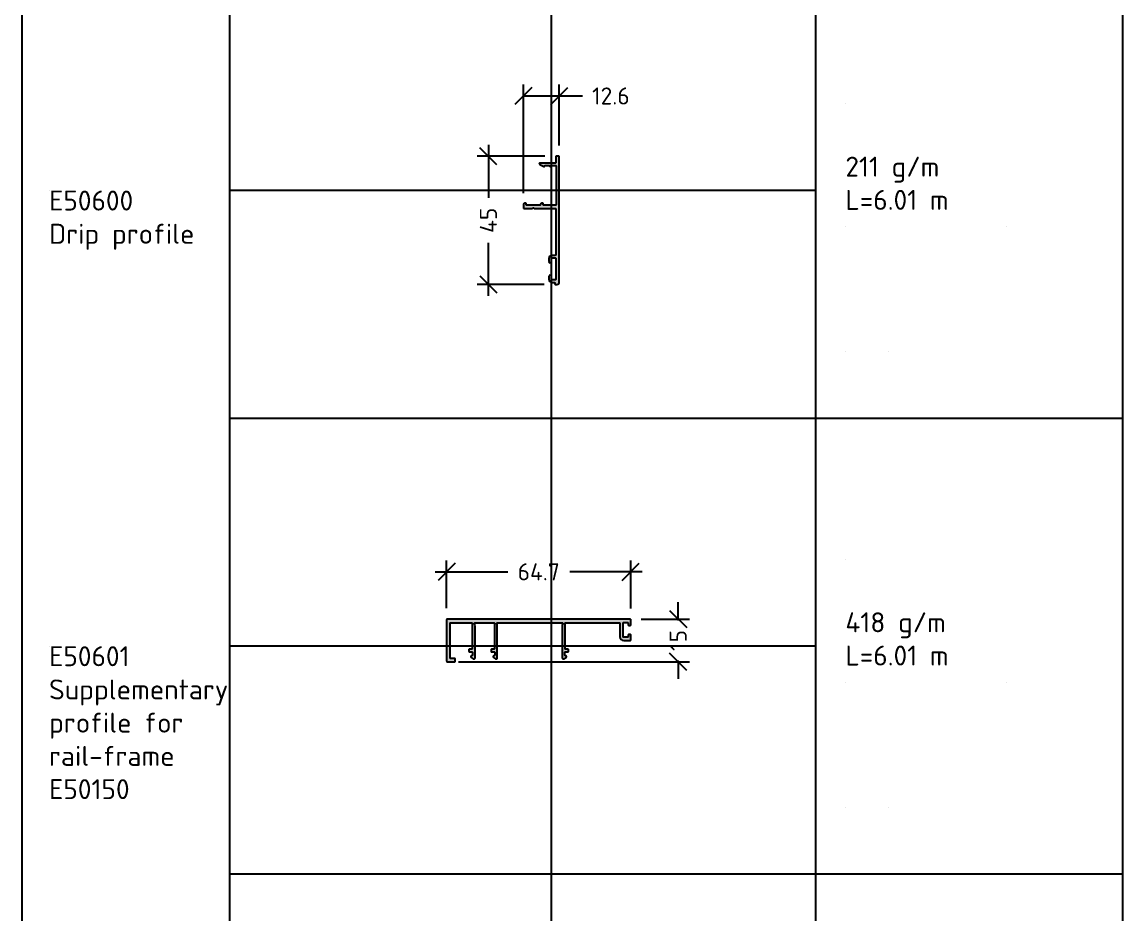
# Model space of a CAD drawing. Extents: x -4122 to 3414, y -5760 to 3840.
# Drawn here: x 555.1 to 941.9, y -494 to -180.8 of the extents above; entities that cross this region are included whole.
import ezdxf

# ---------------------------------------------------------------- set-up
doc = ezdxf.new("R2010")
doc.units = 0
doc.layers.get('0').update_dxf_attribs({"linetype": 'CONTINUOUS'})
doc.layers.get('DEFPOINTS').update_dxf_attribs({"linetype": 'CONTINUOUS'})
for name, color, linetype in [('ALUM', 7, 'CONTINUOUS'), ('DIM', 94, 'CONTINUOUS'), ('ETEM_AL-HATCH-2', 253, 'CONTINUOUS'), ('HATCH', 253, 'CONTINUOUS'), ('TEXT', 7, 'CONTINUOUS'), ('UNMOVABLE', 4, 'CONTINUOUS')]:
    doc.layers.add(name, color=color, linetype=linetype)
doc.styles.add('ETEM_NAN', font='isocpeur.ttf')
doc.dimstyles.new('ETEM_ARCHITECTURE_STYLE$0', dxfattribs={"dimtxt": 2, "dimasz": 1, "dimexe": 1, "dimexo": 1, "dimgap": 1, "dimtad": 0, "dimdec": 1, "dimtxsty": 'ETEM_NAN', "dimblk": 'OBLIQUE', "dimcen": 0, "dimdle": 1, "dimclrd": 7, "dimclre": 7, "dimclrt": 7, "dimazin": 3, "dimtfac": 1, "dimtdec": 1, "dimtmove": 0, "dimatfit": 3, "dimtolj": 1, "dimtzin": 0})

# ---------------------------------------------------------------- blocks, each defined once
blk = doc.blocks.new('E_75_TEST_PAGE')
at = {"layer": 'DEFPOINTS'}
for p, q in [((185.93, 0), (185.93, -960)), ((73.06, -320), (73.06, -160)), ((289.27, -209.4), (289.27, -209.4)), ((9.49, -240), (9.49, -240)), ((278.81, -240), (73.06, -240)), ((289.27, -252.6), (289.27, -252.6)), ((345.86, -252.6), (345.86, -252.6)), ((289.27, -296.6), (289.27, -296.6)), ((304.27, -296.6), (304.27, -296.6)), ((73.06, -480), (73.06, -320)), ((289.27, -369.4), (289.27, -369.4)), ((9.49, -400), (9.49, -400)), ((278.81, -400), (73.06, -400)), ((289.27, -412.6), (289.27, -412.6)), ((345.86, -412.6), (345.86, -412.6)), ((289.27, -456.6), (289.27, -456.6)), ((304.27, -456.6), (304.27, -456.6)), ((73.06, -640), (73.06, -480))]:
    blk.add_line(p, q, dxfattribs=at)
at = {"layer": 'DEFPOINTS', "color": 3}
for p, q in [((278.81, 0), (278.81, -960)), ((386.8, -960), (386.8, 0)), ((386.8, -320), (73.06, -320)), ((386.8, -480), (73.06, -480))]:
    blk.add_line(p, q, dxfattribs=at)
blk.add_lwpolyline([(386.8, -960), (0, -960), (0, 0), (386.8, 0)], dxfattribs=at)
blk = doc.blocks.new('XREF-E-50600')
at = {"layer": 'HATCH'}
blk.add_hatch(color=256, dxfattribs=at).paths.add_polyline_path([(-0.2, 21.25, -0.414214), (0, 21.05), (0, 4.95, -0.414214), (-0.2, 4.75), (-1.3, 4.75, 0.414214), (-2.4, 3.65), (-2.4, 2.6, 1), (-1.5, 2.6), (-1.5, 3.65, -0.414214), (-1.3, 3.85), (-0.2, 3.85, -0.414214), (0, 3.65), (0, -3.65, -0.414214), (-0.2, -3.85), (-1.3, -3.85, -0.414214), (-1.5, -3.65), (-1.5, -2.6, 1), (-2.4, -2.6), (-2.4, -3.65, 0.414214), (-1.3, -4.75), (-0.5, -4.75, -0.414214), (-0.3, -4.95), (-0.3, -5.25, 0.414214), (-0.1, -5.45), (0.4, -5.45, 0.414214), (1.2, -4.65), (1.2, 39.35, 0.414214), (1, 39.55), (0.2, 39.55, 0.414214), (0, 39.35), (0, 37.35, -0.414214), (-0.2, 37.15), (-3.3, 37.15), (-5.54, 37.15, 0.802585), (-5.65, 36.65), (-4.18, 35.97, 0.548619), (-3.9, 36.15, -0.414214), (-3.7, 36.35), (-2.92, 36.35, -0.109518), (-2.5, 36.26), (-1.88, 35.97, 0.548619), (-1.6, 36.15, -0.414214), (-1.4, 36.35), (-0.1, 36.35, -0.414214), (0.1, 36.15), (0.1, 22.55, -0.414214), (-0.1, 22.35), (-4.2, 22.35, -0.414214), (-4.4, 22.55), (-4.4, 22.85, 0.414214), (-4.6, 23.05), (-4.9, 23.05, 0.414214), (-5.4, 22.55, -0.414214), (-5.6, 22.35), (-10.2, 22.35, -0.414214), (-10.4, 22.55), (-10.4, 22.85, 0.414214), (-10.6, 23.05), (-10.9, 23.05, 0.414214), (-11.4, 22.55), (-11.4, 21.45, 0.414214), (-11.2, 21.25), (-8.25, 21.25, 0.267949), (-8.07, 21.35, -0.57735), (-7.73, 21.35, 0.267949), (-7.55, 21.25)])
at = {"layer": 'ALUM'}
blk.add_lwpolyline([(-11.2, 21.25), (-8.25, 21.25, 0.267949), (-8.07, 21.35, -0.57735), (-7.73, 21.35, 0.267949), (-7.55, 21.25), (-0.2, 21.25, -0.414214), (0, 21.05), (0, 4.95, -0.414214), (-0.2, 4.75), (-1.3, 4.75, 0.414214), (-2.4, 3.65), (-2.4, 2.6, 1), (-1.5, 2.6), (-1.5, 3.65, -0.414214), (-1.3, 3.85), (-0.2, 3.85, -0.414214), (0, 3.65), (0, -3.65, -0.414214), (-0.2, -3.85), (-1.3, -3.85, -0.414214), (-1.5, -3.65), (-1.5, -2.6, 1), (-2.4, -2.6), (-2.4, -3.65, 0.414214), (-1.3, -4.75), (-0.5, -4.75, -0.414214), (-0.3, -4.95), (-0.3, -5.25, 0.414214), (-0.1, -5.45), (0.4, -5.45, 0.414214), (1.2, -4.65), (1.2, 39.35, 0.414214), (1, 39.55), (0.2, 39.55, 0.414214), (0, 39.35), (0, 37.35, -0.414214), (-0.2, 37.15), (-3.3, 37.15), (-5.54, 37.15, 0.802585), (-5.65, 36.65), (-4.18, 35.97, 0.548619), (-3.9, 36.15, -0.414214), (-3.7, 36.35), (-2.92, 36.35, -0.109518), (-2.5, 36.26), (-1.88, 35.97, 0.548619), (-1.6, 36.15, -0.414214), (-1.4, 36.35), (-0.1, 36.35, -0.414214), (0.1, 36.15), (0.1, 22.55, -0.414214), (-0.1, 22.35), (-4.2, 22.35, -0.414214), (-4.4, 22.55), (-4.4, 22.85, 0.414214), (-4.6, 23.05), (-4.9, 23.05, 0.414214), (-5.4, 22.55, -0.414214), (-5.6, 22.35), (-10.2, 22.35, -0.414214), (-10.4, 22.55), (-10.4, 22.85, 0.414214), (-10.6, 23.05), (-10.9, 23.05, 0.414214), (-11.4, 22.55), (-11.4, 21.45, 0.414214)], format="xyb", close=True, dxfattribs=at)
blk = doc.blocks.new('_OBLIQUE')
at = {"color": 0, "linetype": 'BYBLOCK'}
blk.add_line((-0.5, -0.5), (0.5, 0.5), dxfattribs=at)
blk = doc.blocks.new('*D53')
at = {"layer": 'DEFPOINTS', "color": 0}
for p in [(731.21, -206.77), (743.81, -228.14), (731.21, -244.94)]:
    blk.add_point(p, dxfattribs=at)
at = {"layer": 'DIM', "color": 7}
for p, q in [((731.21, -240.94), (731.21, -202.77)), ((743.81, -224.14), (743.81, -202.77)), ((731.21, -206.77), (747.81, -206.77)), ((743.81, -206.77), (751.96, -206.77))]:
    blk.add_line(p, q, dxfattribs=at)
at = {"layer": 'DIM', "color": 7, "xscale": 6, "yscale": 6, "zscale": 6, "rotation": 180}
blk.add_blockref('_OBLIQUE', (731.21, -206.77), dxfattribs=at)
at = {"layer": 'DIM', "color": 7, "xscale": 6, "yscale": 6, "zscale": 6}
blk.add_blockref('_OBLIQUE', (743.81, -206.77), dxfattribs=at)
at = {"layer": 'DIM', "color": 7, "insert": (761.96, -206.77), "char_height": 6, "attachment_point": 5, "style": 'ETEM_NAN'}
blk.add_mtext('12.6', dxfattribs=at)
blk = doc.blocks.new('*D54')
at = {"layer": 'DEFPOINTS', "color": 0}
for p in [(742.81, -227.94), (718.93, -272.94), (742.51, -272.94)]:
    blk.add_point(p, dxfattribs=at)
at = {"layer": 'DIM', "color": 7}
for p, q in [((718.93, -223.94), (718.93, -242.54)), ((738.81, -227.94), (714.93, -227.94)), ((718.93, -276.94), (718.93, -258.34)), ((738.51, -272.94), (714.93, -272.94))]:
    blk.add_line(p, q, dxfattribs=at)
at = {"layer": 'DIM', "color": 7, "xscale": 6, "yscale": 6, "zscale": 6}
for p, rotation in [((718.93, -227.94), 90), ((718.93, -272.94), 270)]:
    blk.add_blockref('_OBLIQUE', p, dxfattribs=dict(at, rotation=rotation))
at = {"layer": 'DIM', "color": 7, "insert": (718.93, -250.44), "char_height": 6, "attachment_point": 5, "rotation": 90, "style": 'ETEM_NAN'}
blk.add_mtext('45', dxfattribs=at)
blk = doc.blocks.new('*D55')
at = {"layer": 'DEFPOINTS', "color": 0}
for p in [(768.96, -373.86), (704.26, -390.66), (768.96, -390.76)]:
    blk.add_point(p, dxfattribs=at)
at = {"layer": 'DIM', "color": 7}
for p, q in [((704.26, -386.66), (704.26, -369.86)), ((768.96, -386.76), (768.96, -369.86)), ((700.26, -373.86), (725.71, -373.86)), ((772.96, -373.86), (747.51, -373.86))]:
    blk.add_line(p, q, dxfattribs=at)
at = {"layer": 'DIM', "color": 7, "xscale": 6, "yscale": 6, "zscale": 6, "rotation": 180}
blk.add_blockref('_OBLIQUE', (704.26, -373.86), dxfattribs=at)
at = {"layer": 'DIM', "color": 7, "xscale": 6, "yscale": 6, "zscale": 6}
blk.add_blockref('_OBLIQUE', (768.96, -373.86), dxfattribs=at)
at = {"layer": 'DIM', "color": 7, "insert": (736.61, -373.86), "char_height": 6, "attachment_point": 5, "style": 'ETEM_NAN'}
blk.add_mtext('64.7', dxfattribs=at)
blk = doc.blocks.new('*D56')
at = {"layer": 'DEFPOINTS', "color": 0}
for p in [(768.66, -390.46), (704.46, -405.46), (785.6, -405.46)]:
    blk.add_point(p, dxfattribs=at)
at = {"layer": 'DIM', "color": 7}
for p, q in [((785.6, -390.46), (785.6, -384.46)), ((772.66, -390.46), (789.6, -390.46)), ((785.6, -390.46), (785.6, -390.96)), ((708.46, -405.46), (789.6, -405.46)), ((785.6, -405.46), (785.6, -404.96)), ((785.6, -405.46), (785.6, -411.46))]:
    blk.add_line(p, q, dxfattribs=at)
at = {"layer": 'DIM', "color": 7, "xscale": 6, "yscale": 6, "zscale": 6}
for p, rotation in [((785.6, -390.46), 270), ((785.6, -405.46), 90)]:
    blk.add_blockref('_OBLIQUE', p, dxfattribs=dict(at, rotation=rotation))
at = {"layer": 'DIM', "color": 7, "insert": (785.6, -397.96), "char_height": 6, "attachment_point": 5, "rotation": 90, "style": 'ETEM_NAN'}
blk.add_mtext('15', dxfattribs=at)

msp = doc.modelspace()

# ---------------------------------------------------------------- hatches: boundary and pattern name
at = {"layer": 'ETEM_AL-HATCH-2'}
msp.add_hatch(color=256, dxfattribs=at).paths.add_polyline_path([(768.96, -390.76, 0.414214), (768.66, -390.46), (704.46, -390.46, 0.414214), (704.26, -390.66), (704.26, -405.26, 0.414214), (704.46, -405.46), (707.06, -405.46, 0.414214), (707.26, -405.26), (707.26, -404.46, 0.414214), (707.06, -404.26), (705.66, -404.26, -0.414214), (705.46, -404.06), (705.46, -391.96, -0.414214), (705.66, -391.76), (713.06, -391.76, -0.414214), (713.26, -391.96), (713.26, -400.86, -0.414214), (713.06, -401.06), (712.26, -401.06, 0.414214), (712.06, -401.26), (712.06, -401.76, 0.414214), (712.26, -401.96), (713.16, -401.96, -0.414214), (713.36, -402.16), (713.36, -403.06, -0.414214), (713.06, -403.36, 0.746842), (712.9, -403.91), (713.64, -404.4, 0.594845), (714.26, -404.06), (714.26, -392.87, 0.065543), (714.22, -392.61), (714.07, -392.01, -0.493145), (714.26, -391.76), (720.86, -391.76, -0.414214), (721.06, -391.96), (721.06, -400.86, -0.414214), (720.86, -401.06), (720.06, -401.06, 0.414214), (719.86, -401.26), (719.86, -401.76, 0.414214), (720.06, -401.96), (720.96, -401.96, -0.414214), (721.16, -402.16), (721.16, -403.06, -0.414214), (720.86, -403.36, 0.746842), (720.7, -403.91), (721.44, -404.4, 0.594845), (722.06, -404.06), (722.06, -392.87, 0.065543), (722.02, -392.61), (721.87, -392.01, -0.493145), (722.06, -391.76), (744.86, -391.76, -0.493145), (745.05, -392.01), (744.89, -392.61, 0.065543), (744.86, -392.87), (744.86, -404.06, 0.594845), (745.48, -404.4), (746.22, -403.91, 0.746842), (746.06, -403.36, -0.414214), (745.76, -403.06), (745.76, -402.16, -0.414214), (745.96, -401.96), (746.86, -401.96, 0.414214), (747.06, -401.76), (747.06, -401.26, 0.414214), (746.86, -401.06), (746.06, -401.06, -0.414214), (745.86, -400.86), (745.86, -391.96, -0.414214), (746.06, -391.76), (764.96, -391.76, -0.414214), (765.16, -391.96), (765.16, -396.66, 0.414214), (766.46, -397.96), (768.76, -397.96, 0.414214), (768.96, -397.76), (768.96, -396.06, 0.414214), (768.76, -395.86), (768.26, -395.86, 0.414214), (768.06, -396.06), (768.06, -396.66, -0.414214), (767.86, -396.86), (766.46, -396.86, -0.414214), (766.26, -396.66), (766.26, -391.86, -0.414214), (766.46, -391.66), (767.86, -391.66, -0.414214), (768.06, -391.86), (768.06, -392.46, 0.414214), (768.26, -392.66), (768.76, -392.66, 0.414214), (768.96, -392.46)])

# ---------------------------------------------------------------- linework, layer by layer
at = {"layer": 'ALUM'}
msp.add_lwpolyline([(768.66, -390.46), (704.46, -390.46, 0.414214), (704.26, -390.66), (704.26, -405.26, 0.414214), (704.46, -405.46), (707.06, -405.46, 0.414214), (707.26, -405.26), (707.26, -404.46, 0.414214), (707.06, -404.26), (705.66, -404.26, -0.414214), (705.46, -404.06), (705.46, -391.96, -0.414214), (705.66, -391.76), (713.06, -391.76, -0.414214), (713.26, -391.96), (713.26, -400.86, -0.414214), (713.06, -401.06), (712.26, -401.06, 0.414214), (712.06, -401.26), (712.06, -401.76, 0.414214), (712.26, -401.96), (713.16, -401.96, -0.414214), (713.36, -402.16), (713.36, -403.06, -0.414214), (713.06, -403.36, 0.746842), (712.9, -403.91), (713.64, -404.4, 0.594845), (714.26, -404.06), (714.26, -392.87, 0.065543), (714.22, -392.61), (714.07, -392.01, -0.493145), (714.26, -391.76), (720.86, -391.76, -0.414214), (721.06, -391.96), (721.06, -400.86, -0.414214), (720.86, -401.06), (720.06, -401.06, 0.414214), (719.86, -401.26), (719.86, -401.76, 0.414214), (720.06, -401.96), (720.96, -401.96, -0.414214), (721.16, -402.16), (721.16, -403.06, -0.414214), (720.86, -403.36, 0.746842), (720.7, -403.91), (721.44, -404.4, 0.594845), (722.06, -404.06), (722.06, -392.87, 0.065543), (722.02, -392.61), (721.87, -392.01, -0.493145), (722.06, -391.76), (744.86, -391.76, -0.493145), (745.05, -392.01), (744.89, -392.61, 0.065543), (744.86, -392.87), (744.86, -404.06, 0.594845), (745.48, -404.4), (746.22, -403.91, 0.746842), (746.06, -403.36, -0.414214), (745.76, -403.06), (745.76, -402.16, -0.414214), (745.96, -401.96), (746.86, -401.96, 0.414214), (747.06, -401.76), (747.06, -401.26, 0.414214), (746.86, -401.06), (746.06, -401.06, -0.414214), (745.86, -400.86), (745.86, -391.96, -0.414214), (746.06, -391.76), (764.96, -391.76, -0.414214), (765.16, -391.96), (765.16, -396.66, 0.414214), (766.46, -397.96), (768.76, -397.96, 0.414214), (768.96, -397.76), (768.96, -396.06, 0.414214), (768.76, -395.86), (768.26, -395.86, 0.414214), (768.06, -396.06), (768.06, -396.66, -0.414214), (767.86, -396.86), (766.46, -396.86, -0.414214), (766.26, -396.66), (766.26, -391.86, -0.414214), (766.46, -391.66), (767.86, -391.66, -0.414214), (768.06, -391.86), (768.06, -392.46, 0.414214), (768.26, -392.66), (768.76, -392.66, 0.414214), (768.96, -392.46), (768.96, -390.76, 0.414214), (768.66, -390.46)], format="xyb", dxfattribs=at)

# ---------------------------------------------------------------- block references
at = {"layer": 'ETEM_AL-HATCH-2'}
msp.add_blockref('XREF-E-50600', (742.61, -267.49), dxfattribs=at)
at = {"layer": 'UNMOVABLE'}
msp.add_blockref('E_75_TEST_PAGE', (555.08, 0), dxfattribs=at)

# ---------------------------------------------------------------- texts
at = {"layer": 'TEXT', "char_height": 7, "attachment_point": 1, "style": 'ETEM_NAN'}
for s, insert, width in [('211 g/m\\PL=6.01 m', (844.35, -228.09), 47.9665), ('{\\fISOCPEUR|b0|i0|c161|p34;E50600}\\PDrip profile', (564.57, -240), 75.2265), ('418 g/m\\PL=6.01 m', (844.35, -388.09), 47.9665), ('{\\fISOCPEUR|b0|i0|c161|p34;E50601}\\PSupplementary profile for rail-frame E50150', (564.57, -400), 75.2265)]:
    msp.add_mtext(s, dxfattribs=dict(at, insert=insert, width=width))

# ---------------------------------------------------------------- dimensions: what is measured, and where the dimension line sits
at = {"layer": 'DIM'}
dim = msp.add_linear_dim(base=(731.21, -206.77), p1=(743.81, -228.14), p2=(731.21, -244.94), dimstyle='ETEM_ARCHITECTURE_STYLE$0', override={"dimscale": 4, "dimtxt": 1.5, "dimasz": 1.5, "dimtp": 0.1, "dimtm": 0.1, "dimtfac": 0.71, "dimtolj": 0}, dxfattribs=at)
dim.commit()
dim.dimension.update_dxf_attribs({"geometry": '*D53', "text_midpoint": (761.96, -206.77), "dimtype": 160})
for base, p1, p2, picture, middle in [((718.93, -272.94), (742.81, -227.94), (742.51, -272.94), '*D54', (718.93, -250.44)), ((785.6, -405.46), (768.66, -390.46), (704.46, -405.46), '*D56', (785.6, -397.96))]:
    dim = msp.add_linear_dim(base=base, p1=p1, p2=p2, angle=90, dimstyle='ETEM_ARCHITECTURE_STYLE$0', override={"dimscale": 4, "dimtxt": 1.5, "dimasz": 1.5, "dimtp": 0.1, "dimtm": 0.1, "dimtfac": 0.71, "dimtolj": 0}, dxfattribs=at)
    dim.commit()
    dim.dimension.update_dxf_attribs({"geometry": picture, "text_midpoint": middle})
dim = msp.add_linear_dim(base=(768.96, -373.86), p1=(704.26, -390.66), p2=(768.96, -390.76), dimstyle='ETEM_ARCHITECTURE_STYLE$0', override={"dimscale": 4, "dimtxt": 1.5, "dimasz": 1.5, "dimtp": 0.1, "dimtm": 0.1, "dimtfac": 0.71, "dimtolj": 0}, dxfattribs=at)
dim.commit()
dim.dimension.update_dxf_attribs({"geometry": '*D55', "text_midpoint": (736.61, -373.86)})

doc.saveas('drawing.dxf')
